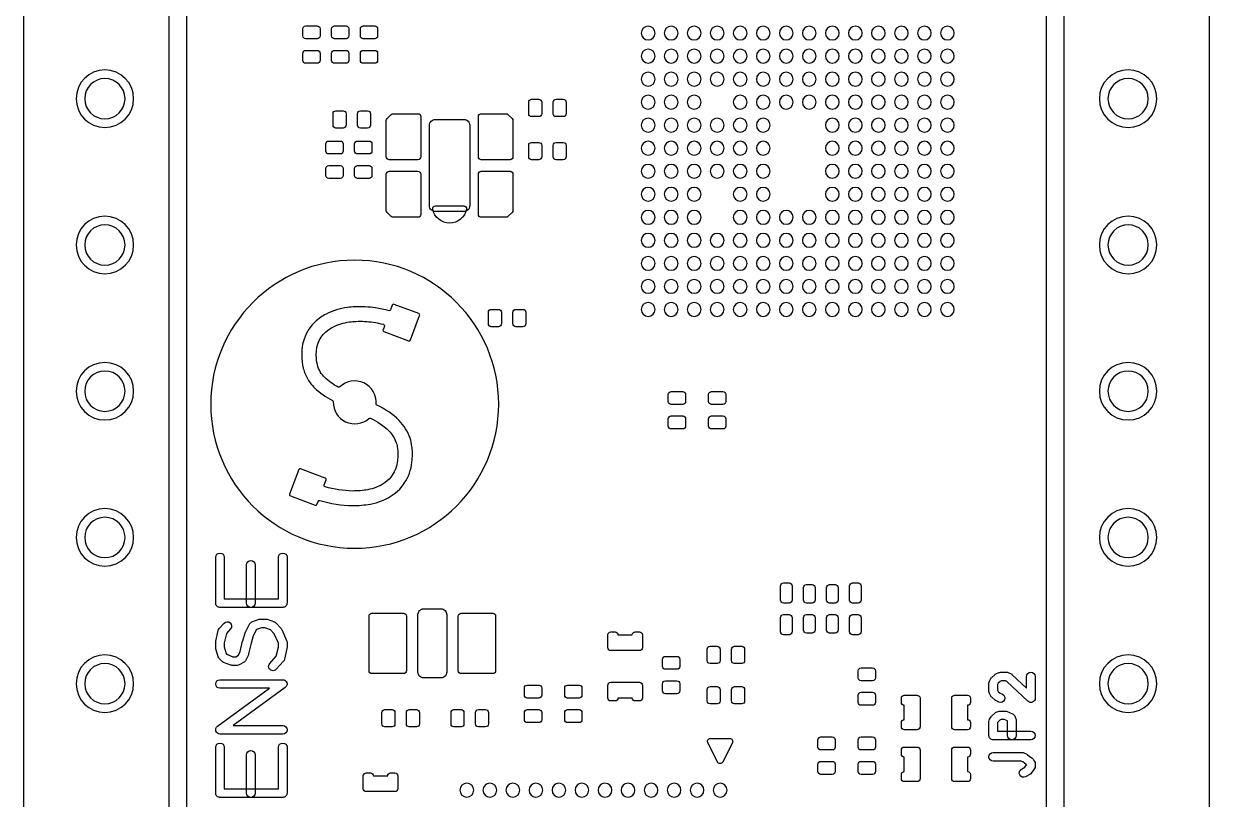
# Model space of a CAD drawing. Extents: x 0 to 20.6, y 0 to 50.
# Drawn here: x 0 to 20.6, y 23.39 to 36.86 of the extents above; entities that cross this region are included whole.
import ezdxf

# ---------------------------------------------------------------- set-up
doc = ezdxf.new("R2010")
doc.units = 0
for name, color, linetype in [('HOLE_1_6', 7, 'CONTINUOUS'), ('NC_Resist-A', 221, 'CONTINUOUS'), ('NC_Symbol-A', 140, 'CONTINUOUS'), ('OUTLINE', 7, 'CONTINUOUS')]:
    doc.layers.add(name, color=color, linetype=linetype)

msp = doc.modelspace()

# ---------------------------------------------------------------- linework, layer by layer
at = {"layer": 'HOLE_1_6'}
for points in [[(1.76, 35.56, 1), (1.06, 35.56, 1), (1.76, 35.56)], [(19.54, 35.56, 1), (18.84, 35.56, 1), (19.54, 35.56)], [(1.76, 33.02, 1), (1.06, 33.02, 1), (1.76, 33.02)], [(19.54, 33.02, 1), (18.84, 33.02, 1), (19.54, 33.02)], [(1.76, 30.48, 1), (1.06, 30.48, 1), (1.76, 30.48)], [(19.54, 30.48, 1), (18.84, 30.48, 1), (19.54, 30.48)], [(1.76, 27.94, 1), (1.06, 27.94, 1), (1.76, 27.94)], [(19.54, 27.94, 1), (18.84, 27.94, 1), (19.54, 27.94)], [(1.76, 25.4, 1), (1.06, 25.4, 1), (1.76, 25.4)], [(19.54, 25.4, 1), (18.84, 25.4, 1), (19.54, 25.4)]]:
    msp.add_lwpolyline(points, format="xyb", close=True, dxfattribs=at)
at = {"layer": 'NC_Resist-A'}
for points in [[(5.1, 36.825, -0.414214), (5.15, 36.775), (5.15, 36.65, -0.414214), (5.1, 36.6), (4.9, 36.6, -0.414214), (4.85, 36.65), (4.85, 36.775, -0.414214), (4.9, 36.825)], [(5.6, 36.825, -0.414214), (5.65, 36.775), (5.65, 36.65, -0.414214), (5.6, 36.6), (5.4, 36.6, -0.414214), (5.35, 36.65), (5.35, 36.775, -0.414214), (5.4, 36.825)], [(6.1, 36.825, -0.414214), (6.15, 36.775), (6.15, 36.65, -0.414214), (6.1, 36.6), (5.9, 36.6, -0.414214), (5.85, 36.65), (5.85, 36.775, -0.414214), (5.9, 36.825)], [(10.85, 36.82, 1), (10.85, 36.58, 1), (10.85, 36.82)], [(11.25, 36.82, 1), (11.25, 36.58, 1), (11.25, 36.82)], [(11.65, 36.82, 1), (11.65, 36.58, 1), (11.65, 36.82)], [(12.05, 36.82, 1), (12.05, 36.58, 1), (12.05, 36.82)], [(12.45, 36.82, 1), (12.45, 36.58, 1), (12.45, 36.82)], [(12.85, 36.82, 1), (12.85, 36.58, 1), (12.85, 36.82)], [(13.25, 36.82, 1), (13.25, 36.58, 1), (13.25, 36.82)], [(13.65, 36.82, 1), (13.65, 36.58, 1), (13.65, 36.82)], [(14.05, 36.82, 1), (14.05, 36.58, 1), (14.05, 36.82)], [(14.45, 36.82, 1), (14.45, 36.58, 1), (14.45, 36.82)], [(14.85, 36.82, 1), (14.85, 36.58, 1), (14.85, 36.82)], [(15.25, 36.82, 1), (15.25, 36.58, 1), (15.25, 36.82)], [(15.65, 36.82, 1), (15.65, 36.58, 1), (15.65, 36.82)], [(16.05, 36.82, 1), (16.05, 36.58, 1), (16.05, 36.82)], [(4.9, 36.175, -0.414214), (4.85, 36.225), (4.85, 36.35, -0.414214), (4.9, 36.4), (5.1, 36.4, -0.414214), (5.15, 36.35), (5.15, 36.225, -0.414214), (5.1, 36.175)], [(5.4, 36.175, -0.414214), (5.35, 36.225), (5.35, 36.35, -0.414214), (5.4, 36.4), (5.6, 36.4, -0.414214), (5.65, 36.35), (5.65, 36.225, -0.414214), (5.6, 36.175)], [(5.9, 36.175, -0.414214), (5.85, 36.225), (5.85, 36.35, -0.414214), (5.9, 36.4), (6.1, 36.4, -0.414214), (6.15, 36.35), (6.15, 36.225, -0.414214), (6.1, 36.175)], [(10.85, 36.42, 1), (10.85, 36.18, 1), (10.85, 36.42)], [(11.25, 36.42, 1), (11.25, 36.18, 1), (11.25, 36.42)], [(11.65, 36.42, 1), (11.65, 36.18, 1), (11.65, 36.42)], [(12.05, 36.42, 1), (12.05, 36.18, 1), (12.05, 36.42)], [(12.45, 36.42, 1), (12.45, 36.18, 1), (12.45, 36.42)], [(12.85, 36.42, 1), (12.85, 36.18, 1), (12.85, 36.42)], [(13.25, 36.42, 1), (13.25, 36.18, 1), (13.25, 36.42)], [(13.65, 36.42, 1), (13.65, 36.18, 1), (13.65, 36.42)], [(14.05, 36.42, 1), (14.05, 36.18, 1), (14.05, 36.42)], [(14.45, 36.42, 1), (14.45, 36.18, 1), (14.45, 36.42)], [(14.85, 36.42, 1), (14.85, 36.18, 1), (14.85, 36.42)], [(15.25, 36.42, 1), (15.25, 36.18, 1), (15.25, 36.42)], [(15.65, 36.42, 1), (15.65, 36.18, 1), (15.65, 36.42)], [(16.05, 36.42, 1), (16.05, 36.18, 1), (16.05, 36.42)], [(1.41, 35.06, 1), (1.41, 36.06, 1), (1.41, 35.06)], [(19.19, 35.06, 1), (19.19, 36.06, 1), (19.19, 35.06)], [(10.85, 36.02, 1), (10.85, 35.78, 1), (10.85, 36.02)], [(11.25, 36.02, 1), (11.25, 35.78, 1), (11.25, 36.02)], [(11.65, 36.02, 1), (11.65, 35.78, 1), (11.65, 36.02)], [(12.05, 36.02, 1), (12.05, 35.78, 1), (12.05, 36.02)], [(12.45, 36.02, 1), (12.45, 35.78, 1), (12.45, 36.02)], [(12.85, 36.02, 1), (12.85, 35.78, 1), (12.85, 36.02)], [(13.25, 36.02, 1), (13.25, 35.78, 1), (13.25, 36.02)], [(13.65, 36.02, 1), (13.65, 35.78, 1), (13.65, 36.02)], [(14.05, 36.02, 1), (14.05, 35.78, 1), (14.05, 36.02)], [(14.45, 36.02, 1), (14.45, 35.78, 1), (14.45, 36.02)], [(14.85, 36.02, 1), (14.85, 35.78, 1), (14.85, 36.02)], [(15.25, 36.02, 1), (15.25, 35.78, 1), (15.25, 36.02)], [(15.65, 36.02, 1), (15.65, 35.78, 1), (15.65, 36.02)], [(16.05, 36.02, 1), (16.05, 35.78, 1), (16.05, 36.02)], [(8.775, 35.5, -0.414214), (8.825, 35.55), (8.95, 35.55, -0.414214), (9, 35.5), (9, 35.3, -0.414214), (8.95, 35.25), (8.825, 35.25, -0.414214), (8.775, 35.3)], [(9.425, 35.3, -0.414214), (9.375, 35.25), (9.25, 35.25, -0.414214), (9.2, 35.3), (9.2, 35.5, -0.414214), (9.25, 35.55), (9.375, 35.55, -0.414214), (9.425, 35.5)], [(10.85, 35.62, 1), (10.85, 35.38, 1), (10.85, 35.62)], [(11.25, 35.62, 1), (11.25, 35.38, 1), (11.25, 35.62)], [(11.65, 35.62, 1), (11.65, 35.38, 1), (11.65, 35.62)], [(12.45, 35.62, 1), (12.45, 35.38, 1), (12.45, 35.62)], [(12.85, 35.62, 1), (12.85, 35.38, 1), (12.85, 35.62)], [(13.25, 35.62, 1), (13.25, 35.38, 1), (13.25, 35.62)], [(13.65, 35.62, 1), (13.65, 35.38, 1), (13.65, 35.62)], [(14.05, 35.62, 1), (14.05, 35.38, 1), (14.05, 35.62)], [(14.45, 35.62, 1), (14.45, 35.38, 1), (14.45, 35.62)], [(14.85, 35.62, 1), (14.85, 35.38, 1), (14.85, 35.62)], [(15.25, 35.62, 1), (15.25, 35.38, 1), (15.25, 35.62)], [(15.65, 35.62, 1), (15.65, 35.38, 1), (15.65, 35.62)], [(16.05, 35.62, 1), (16.05, 35.38, 1), (16.05, 35.62)], [(5.375, 35.3, -0.414214), (5.425, 35.35), (5.55, 35.35, -0.414214), (5.6, 35.3), (5.6, 35.1, -0.414214), (5.55, 35.05), (5.425, 35.05, -0.414214), (5.375, 35.1)], [(6.025, 35.1, -0.414214), (5.975, 35.05), (5.85, 35.05, -0.414214), (5.8, 35.1), (5.8, 35.3, -0.414214), (5.85, 35.35), (5.975, 35.35, -0.414214), (6.025, 35.3)], [(6.35, 34.5, -0.414214), (6.3, 34.55), (6.3, 35.17929, -0.198875), (6.31464, 35.21464), (6.38536, 35.28536, -0.198875), (6.42071, 35.3), (6.85, 35.3, -0.414214), (6.9, 35.25), (6.9, 34.55, -0.414214), (6.85, 34.5)], [(7.9, 35.25, -0.414214), (7.95, 35.3), (8.37929, 35.3, -0.198875), (8.41464, 35.28536), (8.48536, 35.21464, -0.198875), (8.5, 35.17929), (8.5, 34.55, -0.414214), (8.45, 34.5), (7.95, 34.5, -0.414214), (7.9, 34.55)], [(10.85, 35.22, 1), (10.85, 34.98, 1), (10.85, 35.22)], [(11.25, 35.22, 1), (11.25, 34.98, 1), (11.25, 35.22)], [(11.65, 35.22, 1), (11.65, 34.98, 1), (11.65, 35.22)], [(12.05, 35.22, 1), (12.05, 34.98, 1), (12.05, 35.22)], [(12.45, 35.22, 1), (12.45, 34.98, 1), (12.45, 35.22)], [(12.85, 35.22, 1), (12.85, 34.98, 1), (12.85, 35.22)], [(14.05, 35.22, 1), (14.05, 34.98, 1), (14.05, 35.22)], [(14.45, 35.22, 1), (14.45, 34.98, 1), (14.45, 35.22)], [(14.85, 35.22, 1), (14.85, 34.98, 1), (14.85, 35.22)], [(15.25, 35.22, 1), (15.25, 34.98, 1), (15.25, 35.22)], [(15.65, 35.22, 1), (15.65, 34.98, 1), (15.65, 35.22)], [(16.05, 35.22, 1), (16.05, 34.98, 1), (16.05, 35.22)], [(5.5, 34.825, -0.414214), (5.55, 34.775), (5.55, 34.65, -0.414214), (5.5, 34.6), (5.3, 34.6, -0.414214), (5.25, 34.65), (5.25, 34.775, -0.414214), (5.3, 34.825)], [(6, 34.825, -0.414214), (6.05, 34.775), (6.05, 34.65, -0.414214), (6, 34.6), (5.8, 34.6, -0.414214), (5.75, 34.65), (5.75, 34.775, -0.414214), (5.8, 34.825)], [(10.85, 34.82, 1), (10.85, 34.58, 1), (10.85, 34.82)], [(11.25, 34.82, 1), (11.25, 34.58, 1), (11.25, 34.82)], [(11.65, 34.82, 1), (11.65, 34.58, 1), (11.65, 34.82)], [(12.05, 34.82, 1), (12.05, 34.58, 1), (12.05, 34.82)], [(12.45, 34.82, 1), (12.45, 34.58, 1), (12.45, 34.82)], [(12.85, 34.82, 1), (12.85, 34.58, 1), (12.85, 34.82)], [(14.05, 34.82, 1), (14.05, 34.58, 1), (14.05, 34.82)], [(14.45, 34.82, 1), (14.45, 34.58, 1), (14.45, 34.82)], [(14.85, 34.82, 1), (14.85, 34.58, 1), (14.85, 34.82)], [(15.25, 34.82, 1), (15.25, 34.58, 1), (15.25, 34.82)], [(15.65, 34.82, 1), (15.65, 34.58, 1), (15.65, 34.82)], [(16.05, 34.82, 1), (16.05, 34.58, 1), (16.05, 34.82)], [(8.775, 34.75, -0.414214), (8.825, 34.8), (8.95, 34.8, -0.414214), (9, 34.75), (9, 34.55, -0.414214), (8.95, 34.5), (8.825, 34.5, -0.414214), (8.775, 34.55)], [(9.425, 34.55, -0.414214), (9.375, 34.5), (9.25, 34.5, -0.414214), (9.2, 34.55), (9.2, 34.75, -0.414214), (9.25, 34.8), (9.375, 34.8, -0.414214), (9.425, 34.75)], [(10.85, 34.42, 1), (10.85, 34.18, 1), (10.85, 34.42)], [(11.25, 34.42, 1), (11.25, 34.18, 1), (11.25, 34.42)], [(11.65, 34.42, 1), (11.65, 34.18, 1), (11.65, 34.42)], [(12.05, 34.42, 1), (12.05, 34.18, 1), (12.05, 34.42)], [(12.45, 34.42, 1), (12.45, 34.18, 1), (12.45, 34.42)], [(12.85, 34.42, 1), (12.85, 34.18, 1), (12.85, 34.42)], [(14.05, 34.42, 1), (14.05, 34.18, 1), (14.05, 34.42)], [(14.45, 34.42, 1), (14.45, 34.18, 1), (14.45, 34.42)], [(14.85, 34.42, 1), (14.85, 34.18, 1), (14.85, 34.42)], [(15.25, 34.42, 1), (15.25, 34.18, 1), (15.25, 34.42)], [(15.65, 34.42, 1), (15.65, 34.18, 1), (15.65, 34.42)], [(16.05, 34.42, 1), (16.05, 34.18, 1), (16.05, 34.42)], [(5.3, 34.175, -0.414214), (5.25, 34.225), (5.25, 34.35, -0.414214), (5.3, 34.4), (5.5, 34.4, -0.414214), (5.55, 34.35), (5.55, 34.225, -0.414214), (5.5, 34.175)], [(5.8, 34.175, -0.414214), (5.75, 34.225), (5.75, 34.35, -0.414214), (5.8, 34.4), (6, 34.4, -0.414214), (6.05, 34.35), (6.05, 34.225, -0.414214), (6, 34.175)], [(6.9, 33.55, -0.414214), (6.85, 33.5), (6.42071, 33.5, -0.198875), (6.38536, 33.51464), (6.31464, 33.58536, -0.198875), (6.3, 33.62071), (6.3, 34.25, -0.414214), (6.35, 34.3), (6.85, 34.3, -0.414214), (6.9, 34.25)], [(8.45, 34.3, -0.414214), (8.5, 34.25), (8.5, 33.62071, -0.198875), (8.48536, 33.58536), (8.41464, 33.51464, -0.198875), (8.37929, 33.5), (7.95, 33.5, -0.414214), (7.9, 33.55), (7.9, 34.25, -0.414214), (7.95, 34.3)], [(10.85, 34.02, 1), (10.85, 33.78, 1), (10.85, 34.02)], [(11.25, 34.02, 1), (11.25, 33.78, 1), (11.25, 34.02)], [(11.65, 34.02, 1), (11.65, 33.78, 1), (11.65, 34.02)], [(12.45, 34.02, 1), (12.45, 33.78, 1), (12.45, 34.02)], [(12.85, 34.02, 1), (12.85, 33.78, 1), (12.85, 34.02)], [(14.05, 34.02, 1), (14.05, 33.78, 1), (14.05, 34.02)], [(14.45, 34.02, 1), (14.45, 33.78, 1), (14.45, 34.02)], [(14.85, 34.02, 1), (14.85, 33.78, 1), (14.85, 34.02)], [(15.25, 34.02, 1), (15.25, 33.78, 1), (15.25, 34.02)], [(15.65, 34.02, 1), (15.65, 33.78, 1), (15.65, 34.02)], [(16.05, 34.02, 1), (16.05, 33.78, 1), (16.05, 34.02)], [(10.85, 33.62, 1), (10.85, 33.38, 1), (10.85, 33.62)], [(11.25, 33.62, 1), (11.25, 33.38, 1), (11.25, 33.62)], [(11.65, 33.62, 1), (11.65, 33.38, 1), (11.65, 33.62)], [(12.45, 33.62, 1), (12.45, 33.38, 1), (12.45, 33.62)], [(12.85, 33.62, 1), (12.85, 33.38, 1), (12.85, 33.62)], [(13.25, 33.62, 1), (13.25, 33.38, 1), (13.25, 33.62)], [(13.65, 33.62, 1), (13.65, 33.38, 1), (13.65, 33.62)], [(14.05, 33.62, 1), (14.05, 33.38, 1), (14.05, 33.62)], [(14.45, 33.62, 1), (14.45, 33.38, 1), (14.45, 33.62)], [(14.85, 33.62, 1), (14.85, 33.38, 1), (14.85, 33.62)], [(15.25, 33.62, 1), (15.25, 33.38, 1), (15.25, 33.62)], [(15.65, 33.62, 1), (15.65, 33.38, 1), (15.65, 33.62)], [(16.05, 33.62, 1), (16.05, 33.38, 1), (16.05, 33.62)], [(1.41, 32.52, 1), (1.41, 33.52, 1), (1.41, 32.52)], [(19.19, 32.52, 1), (19.19, 33.52, 1), (19.19, 32.52)], [(10.85, 33.22, 1), (10.85, 32.98, 1), (10.85, 33.22)], [(11.25, 33.22, 1), (11.25, 32.98, 1), (11.25, 33.22)], [(11.65, 33.22, 1), (11.65, 32.98, 1), (11.65, 33.22)], [(12.05, 33.22, 1), (12.05, 32.98, 1), (12.05, 33.22)], [(12.45, 33.22, 1), (12.45, 32.98, 1), (12.45, 33.22)], [(12.85, 33.22, 1), (12.85, 32.98, 1), (12.85, 33.22)], [(13.25, 33.22, 1), (13.25, 32.98, 1), (13.25, 33.22)], [(13.65, 33.22, 1), (13.65, 32.98, 1), (13.65, 33.22)], [(14.05, 33.22, 1), (14.05, 32.98, 1), (14.05, 33.22)], [(14.45, 33.22, 1), (14.45, 32.98, 1), (14.45, 33.22)], [(14.85, 33.22, 1), (14.85, 32.98, 1), (14.85, 33.22)], [(15.25, 33.22, 1), (15.25, 32.98, 1), (15.25, 33.22)], [(15.65, 33.22, 1), (15.65, 32.98, 1), (15.65, 33.22)], [(16.05, 33.22, 1), (16.05, 32.98, 1), (16.05, 33.22)], [(10.85, 32.82, 1), (10.85, 32.58, 1), (10.85, 32.82)], [(11.25, 32.82, 1), (11.25, 32.58, 1), (11.25, 32.82)], [(11.65, 32.82, 1), (11.65, 32.58, 1), (11.65, 32.82)], [(12.05, 32.82, 1), (12.05, 32.58, 1), (12.05, 32.82)], [(12.45, 32.82, 1), (12.45, 32.58, 1), (12.45, 32.82)], [(12.85, 32.82, 1), (12.85, 32.58, 1), (12.85, 32.82)], [(13.25, 32.82, 1), (13.25, 32.58, 1), (13.25, 32.82)], [(13.65, 32.82, 1), (13.65, 32.58, 1), (13.65, 32.82)], [(14.05, 32.82, 1), (14.05, 32.58, 1), (14.05, 32.82)], [(14.45, 32.82, 1), (14.45, 32.58, 1), (14.45, 32.82)], [(14.85, 32.82, 1), (14.85, 32.58, 1), (14.85, 32.82)], [(15.25, 32.82, 1), (15.25, 32.58, 1), (15.25, 32.82)], [(15.65, 32.82, 1), (15.65, 32.58, 1), (15.65, 32.82)], [(16.05, 32.82, 1), (16.05, 32.58, 1), (16.05, 32.82)], [(10.85, 32.42, 1), (10.85, 32.18, 1), (10.85, 32.42)], [(11.25, 32.42, 1), (11.25, 32.18, 1), (11.25, 32.42)], [(11.65, 32.42, 1), (11.65, 32.18, 1), (11.65, 32.42)], [(12.05, 32.42, 1), (12.05, 32.18, 1), (12.05, 32.42)], [(12.45, 32.42, 1), (12.45, 32.18, 1), (12.45, 32.42)], [(12.85, 32.42, 1), (12.85, 32.18, 1), (12.85, 32.42)], [(13.25, 32.42, 1), (13.25, 32.18, 1), (13.25, 32.42)], [(13.65, 32.42, 1), (13.65, 32.18, 1), (13.65, 32.42)], [(14.05, 32.42, 1), (14.05, 32.18, 1), (14.05, 32.42)], [(14.45, 32.42, 1), (14.45, 32.18, 1), (14.45, 32.42)], [(14.85, 32.42, 1), (14.85, 32.18, 1), (14.85, 32.42)], [(15.25, 32.42, 1), (15.25, 32.18, 1), (15.25, 32.42)], [(15.65, 32.42, 1), (15.65, 32.18, 1), (15.65, 32.42)], [(16.05, 32.42, 1), (16.05, 32.18, 1), (16.05, 32.42)], [(10.85, 32.02, 1), (10.85, 31.78, 1), (10.85, 32.02)], [(11.25, 32.02, 1), (11.25, 31.78, 1), (11.25, 32.02)], [(11.65, 32.02, 1), (11.65, 31.78, 1), (11.65, 32.02)], [(12.05, 32.02, 1), (12.05, 31.78, 1), (12.05, 32.02)], [(12.45, 32.02, 1), (12.45, 31.78, 1), (12.45, 32.02)], [(12.85, 32.02, 1), (12.85, 31.78, 1), (12.85, 32.02)], [(13.25, 32.02, 1), (13.25, 31.78, 1), (13.25, 32.02)], [(13.65, 32.02, 1), (13.65, 31.78, 1), (13.65, 32.02)], [(14.05, 32.02, 1), (14.05, 31.78, 1), (14.05, 32.02)], [(14.45, 32.02, 1), (14.45, 31.78, 1), (14.45, 32.02)], [(14.85, 32.02, 1), (14.85, 31.78, 1), (14.85, 32.02)], [(15.25, 32.02, 1), (15.25, 31.78, 1), (15.25, 32.02)], [(15.65, 32.02, 1), (15.65, 31.78, 1), (15.65, 32.02)], [(16.05, 32.02, 1), (16.05, 31.78, 1), (16.05, 32.02)], [(8.075, 31.85, -0.414214), (8.125, 31.9), (8.25, 31.9, -0.414214), (8.3, 31.85), (8.3, 31.65, -0.414214), (8.25, 31.6), (8.125, 31.6, -0.414214), (8.075, 31.65)], [(8.725, 31.65, -0.414214), (8.675, 31.6), (8.55, 31.6, -0.414214), (8.5, 31.65), (8.5, 31.85, -0.414214), (8.55, 31.9), (8.675, 31.9, -0.414214), (8.725, 31.85)], [(1.41, 29.98, 1), (1.41, 30.98, 1), (1.41, 29.98)], [(19.19, 29.98, 1), (19.19, 30.98, 1), (19.19, 29.98)], [(11.45, 30.475, -0.414214), (11.5, 30.425), (11.5, 30.3, -0.414214), (11.45, 30.25), (11.25, 30.25, -0.414214), (11.2, 30.3), (11.2, 30.425, -0.414214), (11.25, 30.475)], [(12.15, 30.475, -0.414214), (12.2, 30.425), (12.2, 30.3, -0.414214), (12.15, 30.25), (11.95, 30.25, -0.414214), (11.9, 30.3), (11.9, 30.425, -0.414214), (11.95, 30.475)], [(11.25, 29.825, -0.414214), (11.2, 29.875), (11.2, 30, -0.414214), (11.25, 30.05), (11.45, 30.05, -0.414214), (11.5, 30), (11.5, 29.875, -0.414214), (11.45, 29.825)], [(11.95, 29.825, -0.414214), (11.9, 29.875), (11.9, 30, -0.414214), (11.95, 30.05), (12.15, 30.05, -0.414214), (12.2, 30), (12.2, 29.875, -0.414214), (12.15, 29.825)], [(1.41, 27.44, 1), (1.41, 28.44, 1), (1.41, 27.44)], [(19.19, 27.44, 1), (19.19, 28.44, 1), (19.19, 27.44)], [(13.35, 26.85, -0.414214), (13.3, 26.8), (13.2, 26.8, -0.414214), (13.15, 26.85), (13.15, 27.1, -0.414214), (13.2, 27.15), (13.3, 27.15, -0.414214), (13.35, 27.1)], [(13.55, 27.07, -0.414214), (13.6, 27.12), (13.7, 27.12, -0.414214), (13.75, 27.07), (13.75, 26.85, -0.414214), (13.7, 26.8), (13.6, 26.8, -0.414214), (13.55, 26.85)], [(13.95, 27.07, -0.414214), (14, 27.12), (14.1, 27.12, -0.414214), (14.15, 27.07), (14.15, 26.85, -0.414214), (14.1, 26.8), (14, 26.8, -0.414214), (13.95, 26.85)], [(14.55, 26.85, -0.414214), (14.5, 26.8), (14.4, 26.8, -0.414214), (14.35, 26.85), (14.35, 27.1, -0.414214), (14.4, 27.15), (14.5, 27.15, -0.414214), (14.55, 27.1)], [(6.6, 26.625, -0.414214), (6.65, 26.575), (6.65, 25.625, -0.414214), (6.6, 25.575), (6.05, 25.575, -0.414214), (6, 25.625), (6, 26.575, -0.414214), (6.05, 26.625)], [(7.6, 25.575, -0.414214), (7.55, 25.625), (7.55, 26.575, -0.414214), (7.6, 26.625), (8.15, 26.625, -0.414214), (8.2, 26.575), (8.2, 25.625, -0.414214), (8.15, 25.575)], [(13.35, 26.3, -0.414214), (13.3, 26.25), (13.2, 26.25, -0.414214), (13.15, 26.3), (13.15, 26.55, -0.414214), (13.2, 26.6), (13.3, 26.6, -0.414214), (13.35, 26.55)], [(13.75, 26.33, -0.414214), (13.7, 26.28), (13.6, 26.28, -0.414214), (13.55, 26.33), (13.55, 26.55, -0.414214), (13.6, 26.6), (13.7, 26.6, -0.414214), (13.75, 26.55)], [(14.15, 26.33, -0.414214), (14.1, 26.28), (14, 26.28, -0.414214), (13.95, 26.33), (13.95, 26.55, -0.414214), (14, 26.6), (14.1, 26.6, -0.414214), (14.15, 26.55)], [(14.55, 26.3, -0.414214), (14.5, 26.25), (14.4, 26.25, -0.414214), (14.35, 26.3), (14.35, 26.55, -0.414214), (14.4, 26.6), (14.5, 26.6, -0.414214), (14.55, 26.55)], [(10.2, 25.975, -0.414214), (10.15, 26.025), (10.15, 26.25, -0.414214), (10.2, 26.3), (10.275, 26.3, -0.414214), (10.325, 26.25), (10.325, 26.25), (10.575, 26.25), (10.575, 26.25, -0.414214), (10.625, 26.3), (10.7, 26.3, -0.414214), (10.75, 26.25), (10.75, 26.025, -0.414214), (10.7, 25.975)], [(11.875, 26, -0.414214), (11.925, 26.05), (12.05, 26.05, -0.414214), (12.1, 26), (12.1, 25.8, -0.414214), (12.05, 25.75), (11.925, 25.75, -0.414214), (11.875, 25.8)], [(12.525, 25.8, -0.414214), (12.475, 25.75), (12.35, 25.75, -0.414214), (12.3, 25.8), (12.3, 26, -0.414214), (12.35, 26.05), (12.475, 26.05, -0.414214), (12.525, 26)], [(1.41, 24.9, 1), (1.41, 25.9, 1), (1.41, 24.9)], [(11.35, 25.875, -0.414214), (11.4, 25.825), (11.4, 25.7, -0.414214), (11.35, 25.65), (11.15, 25.65, -0.414214), (11.1, 25.7), (11.1, 25.825, -0.414214), (11.15, 25.875)], [(19.19, 24.9, 1), (19.19, 25.9, 1), (19.19, 24.9)], [(14.75, 25.675, -0.414214), (14.8, 25.625), (14.8, 25.5, -0.414214), (14.75, 25.45), (14.55, 25.45, -0.414214), (14.5, 25.5), (14.5, 25.625, -0.414214), (14.55, 25.675)], [(8.95, 25.375, -0.414214), (9, 25.325), (9, 25.2, -0.414214), (8.95, 25.15), (8.75, 25.15, -0.414214), (8.7, 25.2), (8.7, 25.325, -0.414214), (8.75, 25.375)], [(9.65, 25.375, -0.414214), (9.7, 25.325), (9.7, 25.2, -0.414214), (9.65, 25.15), (9.45, 25.15, -0.414214), (9.4, 25.2), (9.4, 25.325, -0.414214), (9.45, 25.375)], [(10.7, 25.425, -0.414214), (10.75, 25.375), (10.75, 25.15, -0.414214), (10.7, 25.1), (10.625, 25.1, -0.414214), (10.575, 25.15), (10.575, 25.15), (10.325, 25.15), (10.325, 25.15, -0.414214), (10.275, 25.1), (10.2, 25.1, -0.414214), (10.15, 25.15), (10.15, 25.375, -0.414214), (10.2, 25.425)], [(11.15, 25.225, -0.414214), (11.1, 25.275), (11.1, 25.4, -0.414214), (11.15, 25.45), (11.35, 25.45, -0.414214), (11.4, 25.4), (11.4, 25.275, -0.414214), (11.35, 25.225)], [(11.875, 25.3, -0.414214), (11.925, 25.35), (12.05, 25.35, -0.414214), (12.1, 25.3), (12.1, 25.1, -0.414214), (12.05, 25.05), (11.925, 25.05, -0.414214), (11.875, 25.1)], [(12.525, 25.1, -0.414214), (12.475, 25.05), (12.35, 25.05, -0.414214), (12.3, 25.1), (12.3, 25.3, -0.414214), (12.35, 25.35), (12.475, 25.35, -0.414214), (12.525, 25.3)], [(14.55, 25.025, -0.414214), (14.5, 25.075), (14.5, 25.2, -0.414214), (14.55, 25.25), (14.75, 25.25, -0.414214), (14.8, 25.2), (14.8, 25.075, -0.414214), (14.75, 25.025)], [(15.575, 24.65, -0.414214), (15.525, 24.6), (15.3, 24.6, -0.414214), (15.25, 24.65), (15.25, 24.725, -0.414214), (15.3, 24.775), (15.3, 24.775), (15.3, 25.025), (15.3, 25.025, -0.414214), (15.25, 25.075), (15.25, 25.15, -0.414214), (15.3, 25.2), (15.525, 25.2, -0.414214), (15.575, 25.15)], [(16.125, 25.15, -0.414214), (16.175, 25.2), (16.4, 25.2, -0.414214), (16.45, 25.15), (16.45, 25.075, -0.414214), (16.4, 25.025), (16.4, 25.025), (16.4, 24.775), (16.4, 24.775, -0.414214), (16.45, 24.725), (16.45, 24.65, -0.414214), (16.4, 24.6), (16.175, 24.6, -0.414214), (16.125, 24.65)], [(6.225, 24.9, -0.414214), (6.275, 24.95), (6.4, 24.95, -0.414214), (6.45, 24.9), (6.45, 24.7, -0.414214), (6.4, 24.65), (6.275, 24.65, -0.414214), (6.225, 24.7)], [(6.875, 24.7, -0.414214), (6.825, 24.65), (6.7, 24.65, -0.414214), (6.65, 24.7), (6.65, 24.9, -0.414214), (6.7, 24.95), (6.825, 24.95, -0.414214), (6.875, 24.9)], [(7.425, 24.9, -0.414214), (7.475, 24.95), (7.6, 24.95, -0.414214), (7.65, 24.9), (7.65, 24.7, -0.414214), (7.6, 24.65), (7.475, 24.65, -0.414214), (7.425, 24.7)], [(8.075, 24.7, -0.414214), (8.025, 24.65), (7.9, 24.65, -0.414214), (7.85, 24.7), (7.85, 24.9, -0.414214), (7.9, 24.95), (8.025, 24.95, -0.414214), (8.075, 24.9)], [(8.75, 24.725, -0.414214), (8.7, 24.775), (8.7, 24.9, -0.414214), (8.75, 24.95), (8.95, 24.95, -0.414214), (9, 24.9), (9, 24.775, -0.414214), (8.95, 24.725)], [(9.45, 24.725, -0.414214), (9.4, 24.775), (9.4, 24.9, -0.414214), (9.45, 24.95), (9.65, 24.95, -0.414214), (9.7, 24.9), (9.7, 24.775, -0.414214), (9.65, 24.725)], [(14.05, 24.475, -0.414214), (14.1, 24.425), (14.1, 24.3, -0.414214), (14.05, 24.25), (13.85, 24.25, -0.414214), (13.8, 24.3), (13.8, 24.425, -0.414214), (13.85, 24.475)], [(14.75, 24.475, -0.414214), (14.8, 24.425), (14.8, 24.3, -0.414214), (14.75, 24.25), (14.55, 24.25, -0.414214), (14.5, 24.3), (14.5, 24.425, -0.414214), (14.55, 24.475)], [(15.575, 23.75, -0.414214), (15.525, 23.7), (15.3, 23.7, -0.414214), (15.25, 23.75), (15.25, 23.825, -0.414214), (15.3, 23.875), (15.3, 23.875), (15.3, 24.125), (15.3, 24.125, -0.414214), (15.25, 24.175), (15.25, 24.25, -0.414214), (15.3, 24.3), (15.525, 24.3, -0.414214), (15.575, 24.25)], [(16.125, 24.25, -0.414214), (16.175, 24.3), (16.4, 24.3, -0.414214), (16.45, 24.25), (16.45, 24.175, -0.414214), (16.4, 24.125), (16.4, 24.125), (16.4, 23.875), (16.4, 23.875, -0.414214), (16.45, 23.825), (16.45, 23.75, -0.414214), (16.4, 23.7), (16.175, 23.7, -0.414214), (16.125, 23.75)], [(13.85, 23.825, -0.414214), (13.8, 23.875), (13.8, 24, -0.414214), (13.85, 24.05), (14.05, 24.05, -0.414214), (14.1, 24), (14.1, 23.875, -0.414214), (14.05, 23.825)], [(14.55, 23.825, -0.414214), (14.5, 23.875), (14.5, 24, -0.414214), (14.55, 24.05), (14.75, 24.05, -0.414214), (14.8, 24), (14.8, 23.875, -0.414214), (14.75, 23.825)], [(5.95, 23.525, -0.414214), (5.9, 23.575), (5.9, 23.8, -0.414214), (5.95, 23.85), (6.025, 23.85, -0.414214), (6.075, 23.8), (6.075, 23.8), (6.325, 23.8), (6.325, 23.8, -0.414214), (6.375, 23.85), (6.45, 23.85, -0.414214), (6.5, 23.8), (6.5, 23.575, -0.414214), (6.45, 23.525)], [(7.82, 23.55, 1), (7.58, 23.55, 1), (7.82, 23.55)], [(8.22, 23.55, 1), (7.98, 23.55, 1), (8.22, 23.55)], [(8.62, 23.55, 1), (8.38, 23.55, 1), (8.62, 23.55)], [(9.02, 23.55, 1), (8.78, 23.55, 1), (9.02, 23.55)], [(9.42, 23.55, 1), (9.18, 23.55, 1), (9.42, 23.55)], [(9.82, 23.55, 1), (9.58, 23.55, 1), (9.82, 23.55)], [(10.22, 23.55, 1), (9.98, 23.55, 1), (10.22, 23.55)], [(10.62, 23.55, 1), (10.38, 23.55, 1), (10.62, 23.55)], [(11.02, 23.55, 1), (10.78, 23.55, 1), (11.02, 23.55)], [(11.42, 23.55, 1), (11.18, 23.55, 1), (11.42, 23.55)], [(11.82, 23.55, 1), (11.58, 23.55, 1), (11.82, 23.55)], [(12.22, 23.55, 1), (11.98, 23.55, 1), (12.22, 23.55)]]:
    msp.add_lwpolyline(points, format="xyb", close=True, dxfattribs=at)
at = {"layer": 'NC_Symbol-A'}
for points in [[(0.45, 11.28, -1), (0.45, 11.58), (2.53, 11.58), (2.53, 44.3), (0.45, 44.3, -1), (0.45, 44.6), (2.68, 44.6, -0.414214), (2.83, 44.45), (2.83, 11.43, -0.414214), (2.68, 11.28)], [(17.77, 44.45, -1), (18.07, 44.45), (18.07, 11.58), (20.15, 11.58, -1), (20.15, 11.28), (17.92, 11.28, -0.414214), (17.77, 11.43)], [(7.65, 35.2, -0.414214), (7.75, 35.1), (7.75, 33.7, -0.414214), (7.65, 33.6), (7.15, 33.6, -0.414214), (7.05, 33.7), (7.05, 35.1, -0.414214), (7.15, 35.2)], [(7.64495, 33.7, -0.474499), (7.69394, 33.64), (7.69394, 33.64, -0.816514), (7.10606, 33.64), (7.10606, 33.64, -0.474499), (7.15505, 33.7)], [(5.75128, 27.75226, 1), (5.75128, 32.75572, 1), (5.75128, 27.75226)], [(5.71455, 28.49374, 0.0037), (5.71492, 28.49374), (5.71492, 28.49374, 0.042782), (6.02324, 28.51986), (6.02324, 28.51986, 0.003846), (6.02362, 28.51992), (6.02362, 28.51992, 0.044234), (6.21777, 28.57442), (6.21777, 28.57442, 0.152007), (6.6131, 28.87942), (6.6131, 28.87942, 0.00649), (6.61346, 28.87996), (6.61346, 28.87996, 0.12105), (6.74606, 29.24855), (6.74606, 29.24855, 0.020294), (6.75447, 29.38366), (6.75447, 29.38366, 0.027419), (6.75116, 29.4658), (6.75116, 29.4658, -0.011337), (6.75107, 29.46693), (6.75107, 29.46693, 0.02807), (6.74559, 29.51843), (6.74559, 29.51843, -0.011315), (6.74543, 29.51955), (6.74543, 29.51955, 0.053461), (6.71254, 29.66399), (6.71254, 29.66399, 0.117248), (6.52339, 29.97035), (6.52339, 29.97035, 0.08502), (6.13758, 30.23831), (6.13758, 30.23831, -0.30834), (6.12322, 30.26253), (6.12322, 30.26253, 0.682263), (5.49419, 30.5557), (5.49419, 30.5557, -0.319548), (5.46549, 30.55158), (5.46549, 30.55158, -0.070664), (5.23078, 30.7181), (5.23078, 30.7181, -0.006152), (5.23034, 30.71853), (5.23034, 30.71853, -0.059406), (5.15393, 30.8151), (5.15393, 30.8151, -0.012642), (5.15329, 30.81619), (5.15329, 30.81619, -0.058349), (5.10319, 30.94038), (5.10319, 30.94038, -0.006185), (5.10304, 30.94098), (5.10304, 30.94098, -0.061901), (5.08406, 31.10065), (5.08406, 31.10065, 0.012911), (5.0838, 31.11371), (5.08378, 31.1137, -0.259171), (5.30161, 31.55237), (5.30161, 31.55237, 0.003528), (5.30454, 31.55441), (5.30454, 31.55441, -0.033306), (5.36832, 31.59353), (5.36832, 31.59353, -0.006307), (5.36888, 31.59382), (5.36888, 31.59382, -0.081125), (5.65883, 31.68247), (5.65883, 31.68247, -0.020114), (5.77305, 31.69281), (5.77305, 31.69281, -0.046998), (6.07336, 31.67773), (6.0735, 31.6777, -0.02833), (6.24915, 31.64206), (6.24915, 31.64206, -0.444839), (6.2662, 31.60907), (6.24338, 31.54845, 0.414364), (6.25798, 31.51624), (6.68709, 31.35498, 0.414063), (6.71928, 31.36958), (6.879, 31.79459, 0.414282), (6.86439, 31.82679), (6.43538, 31.98802, 0.414214), (6.40318, 31.97342), (6.37331, 31.89394, -0.389352), (6.34315, 31.87866), (6.34315, 31.87866, 0.032531), (6.10968, 31.92807), (6.10968, 31.92807, 0.047209), (5.76042, 31.94545), (5.76042, 31.94545, 0.020284), (5.62481, 31.93315), (5.62481, 31.93315, 0.081781), (5.25409, 31.81926), (5.25409, 31.81926, 0.004472), (5.25369, 31.81906), (5.25369, 31.81906, 0.034253), (5.15846, 31.76094), (5.15846, 31.76094, -0.003441), (5.15818, 31.76074), (5.15818, 31.76074, 0.25895), (4.83106, 31.10259), (4.83106, 31.10259, -0.012606), (4.83109, 31.10133), (4.83109, 31.10133, 0.062524), (4.85814, 30.87754), (4.85814, 30.87754, 0.004342), (4.85825, 30.87712), (4.85825, 30.87712, 0.061368), (4.93438, 30.68931), (4.93438, 30.68931, 0.008559), (4.93481, 30.68857), (4.93481, 30.68857, 0.062827), (5.05457, 30.53658), (5.05457, 30.53658, 0.074666), (5.36491, 30.31896), (5.36491, 30.31896, -0.291676), (5.37874, 30.29591), (5.37874, 30.29591, 0.656585), (5.99877, 30.00728), (5.99877, 30.00728, -0.298185), (6.02586, 30.01128), (6.02586, 30.01128, -0.086081), (6.34591, 29.79008), (6.34591, 29.79008, -0.116442), (6.4724, 29.58449), (6.4724, 29.58449, 0.00276), (6.47328, 29.58184), (6.47328, 29.58184, -0.053659), (6.49425, 29.48965), (6.49425, 29.48965, 0.011796), (6.4959, 29.47783), (6.4959, 29.47783, -0.028641), (6.49843, 29.45408), (6.49843, 29.45408, 0.011793), (6.49929, 29.44218), (6.49929, 29.44218, -0.027149), (6.50155, 29.38828), (6.50155, 29.38828, -0.020141), (6.49443, 29.27452), (6.49443, 29.27452, -0.119362), (6.4046, 29.02274), (6.4046, 29.02274, -0.009349), (6.40407, 29.02197), (6.40407, 29.02197, -0.150483), (6.12983, 28.81161), (6.12983, 28.81161, 0.000949), (6.12974, 28.81158), (6.12817, 28.81099, 0.000671), (6.12811, 28.81096), (6.12811, 28.81096, -0.043673), (5.97892, 28.76892), (5.97892, 28.76892, -0.042221), (5.71713, 28.74671), (5.71713, 28.74671, -0.0044), (5.71669, 28.74671), (5.71669, 28.74671, -0.066051), (5.2382, 28.81862), (5.2382, 28.81862, -0.437176), (5.22173, 28.85142), (5.25499, 28.94011, 0.414049), (5.24037, 28.97229), (4.81132, 29.13335, 0.414131), (4.77913, 29.11874), (4.6195, 28.69369, 0.414351), (4.63412, 28.66149), (5.0633, 28.50043, 0.414268), (5.09549, 28.51506), (5.11499, 28.56703, -0.394836), (5.1456, 28.58219), (5.1456, 28.58219, 0.069125), (5.71455, 28.49374)], [(3.33538, 27.59481, -1), (3.48538, 27.59481), (3.48538, 26.875), (4.425, 26.875), (4.425, 27.59481, -1), (4.575, 27.59481), (4.575, 26.8, -0.414214), (4.5, 26.725), (3.41038, 26.725, -0.414214), (3.33538, 26.8)], [(4.02311, 26.8, -1), (3.87311, 26.8), (3.87311, 27.46623, -1), (4.02311, 27.46623)], [(7.25, 26.7, -0.414214), (7.35, 26.6), (7.35, 25.6, -0.414214), (7.25, 25.5), (6.95, 25.5, -0.414214), (6.85, 25.6), (6.85, 26.6, -0.414214), (6.95, 26.7)], [(3.48222, 26.45172, -1), (3.59326, 26.35088), (3.52161, 26.27197), (3.48538, 26.11237), (3.48538, 26.03837), (3.51972, 25.92491), (3.53842, 25.90432), (3.63597, 25.86851), (3.68827, 25.86851), (3.73446, 25.89395), (3.76346, 25.95782), (3.80422, 26.13738, -0.017696), (3.80558, 26.14251), (3.84803, 26.28277, -0.043342), (3.85285, 26.29482), (3.92361, 26.43508, -0.190177), (3.96472, 26.47171), (4.09207, 26.51846, -0.088195), (4.11792, 26.52305), (4.20283, 26.52305, -0.088162), (4.22867, 26.51846), (4.35603, 26.47171, -0.121076), (4.38572, 26.45171), (4.47062, 26.3582, -0.07787), (4.48338, 26.3388), (4.56829, 26.15179, -0.106969), (4.575, 26.12078), (4.575, 26.02727, -0.055853), (4.57314, 26.01067), (4.53069, 25.82366, -0.129239), (4.51307, 25.78984), (4.38571, 25.64958, -1), (4.27467, 25.75042), (4.38877, 25.87608), (4.425, 26.03568), (4.425, 26.10455), (4.35166, 26.26608), (4.28705, 26.33724), (4.1895, 26.37305), (4.13125, 26.37305), (4.0442, 26.34109), (3.98971, 26.23308), (3.94991, 26.10159), (3.90805, 25.91717, -0.050812), (3.9032, 25.90276), (3.86074, 25.80925, -0.161686), (3.82863, 25.77456), (3.74373, 25.72781, -0.126514), (3.70755, 25.71851), (3.62264, 25.71851, -0.088162), (3.5968, 25.7231), (3.46944, 25.76985, -0.121056), (3.43975, 25.78984), (3.3973, 25.83659, -0.111269), (3.38105, 25.86528), (3.3386, 26.00554, -0.073621), (3.33538, 26.02727), (3.33538, 26.12078, -0.055853), (3.33724, 26.13738), (3.37969, 26.32439, -0.129239), (3.39731, 26.35821)], [(17.00487, 25.21816, -1), (16.94229, 25.08184), (16.89135, 25.10522, -0.078189), (16.87193, 25.11812), (16.82099, 25.16487, -0.082555), (16.80584, 25.18425), (16.78037, 25.231, -0.125359), (16.77123, 25.26688), (16.77123, 25.40714, -0.125359), (16.78037, 25.44302), (16.80584, 25.48978, -0.082555), (16.82099, 25.50916), (16.87193, 25.55591, -0.078189), (16.89135, 25.56881), (16.94229, 25.59219, -0.108008), (16.97358, 25.59903), (17.07547, 25.59903, -0.107967), (17.10675, 25.5922), (17.1577, 25.56882, -0.081082), (17.17775, 25.55533), (17.425, 25.32326), (17.425, 25.52403, -1), (17.575, 25.52403), (17.575, 25.15, -0.656791), (17.44867, 25.09532), (17.08402, 25.43759), (17.05908, 25.44903), (16.98997, 25.44903), (16.96465, 25.43741), (16.9316, 25.40707), (16.92123, 25.38804), (16.92123, 25.28598), (16.9316, 25.26696), (16.96465, 25.23662)], [(4.5, 24.675, -1), (4.5, 24.525), (3.41038, 24.525, -0.725784), (3.36618, 24.66059), (4.26991, 25.31981), (3.41038, 25.31981, -1), (3.41038, 25.46981), (4.5, 25.46981, -0.725784), (4.5442, 25.33422), (3.64047, 24.675)], [(17.5, 24.575, -1), (17.5, 24.425), (16.84623, 24.425, -0.414214), (16.77123, 24.5), (16.77123, 24.74545, -0.140123), (16.78256, 24.78509), (16.80803, 24.826, -0.06792), (16.82098, 24.84161), (16.87192, 24.88837, -0.103163), (16.89823, 24.90404), (16.94917, 24.92157, -0.083065), (16.97358, 24.92565), (17.05, 24.92565, -0.095726), (17.07794, 24.92025), (17.17983, 24.87934, -0.213313), (17.22238, 24.83534), (17.23936, 24.78859, -0.087308), (17.24387, 24.76299), (17.24387, 24.5, -1), (17.09387, 24.5), (17.09387, 24.74979), (17.09284, 24.75263), (17.03551, 24.77565), (16.98612, 24.77565), (16.96184, 24.76729), (16.92996, 24.73803), (16.92123, 24.72401), (16.92123, 24.575)], [(3.33538, 24.29481, -1), (3.48538, 24.29481), (3.48538, 23.575), (4.425, 23.575), (4.425, 24.29481, -1), (4.575, 24.29481), (4.575, 23.5, -0.414214), (4.5, 23.425), (3.41038, 23.425, -0.414214), (3.33538, 23.5)], [(11.88618, 24.37764, -0.55752), (11.9309, 24.45), (12.2691, 24.45, -0.55752), (12.31382, 24.37764), (12.14472, 24.03944, -0.617992), (12.05528, 24.03944)], [(4.02311, 23.5, -1), (3.87311, 23.5), (3.87311, 24.16623, -1), (4.02311, 24.16623)], [(16.84623, 24.05552, -1), (16.84623, 24.20552), (17.34717, 24.20552, -0.108008), (17.37846, 24.19868), (17.4294, 24.1753, -0.055675), (17.44367, 24.16672), (17.52009, 24.10828, -0.090524), (17.5382, 24.08834), (17.56367, 24.04743, -0.140123), (17.575, 24.00779), (17.575, 23.96688, -0.148757), (17.56229, 23.92511), (17.51135, 23.84914, -0.122744), (17.48446, 23.82479), (17.40804, 23.78388, -1), (17.33724, 23.91612), (17.39718, 23.94821), (17.425, 23.9897), (17.425, 23.98635), (17.4181, 23.99744), (17.35921, 24.04247), (17.33078, 24.05552)]]:
    msp.add_lwpolyline(points, format="xyb", close=True, dxfattribs=at)
at = {"layer": 'OUTLINE'}
msp.add_lwpolyline([(0, 49, -0.414214), (1, 50), (19.6, 50, -0.414214), (20.6, 49), (20.6, 1, -0.414214), (19.6, 0), (1, 0, -0.414214), (0, 1)], format="xyb", close=True, dxfattribs=at)

doc.saveas('drawing.dxf')
